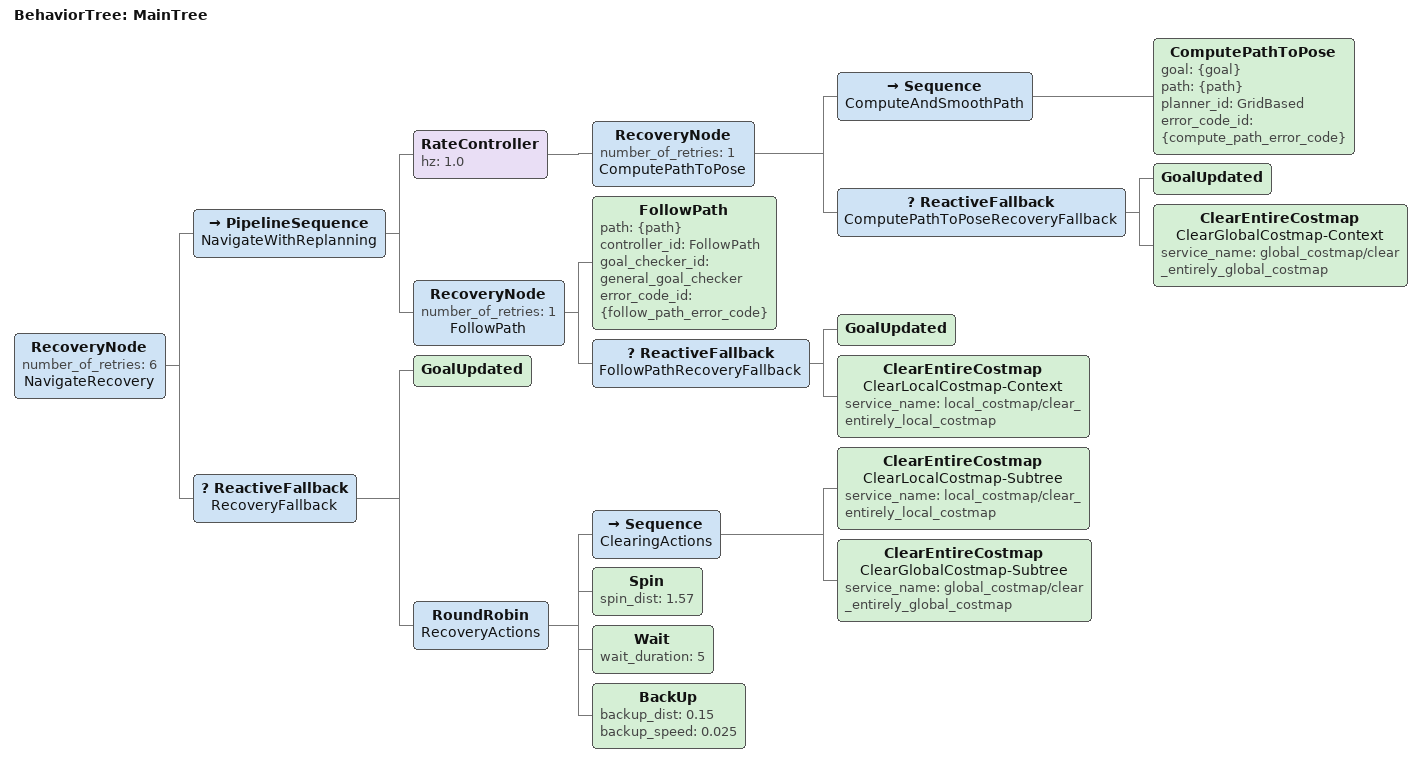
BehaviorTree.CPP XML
<root BTCPP_format="4" main_tree_to_execute="MainTree">
  <BehaviorTree ID="MainTree">
    <RecoveryNode number_of_retries="6" name="NavigateRecovery">
      <PipelineSequence name="NavigateWithReplanning">
        <RateController hz="1.0">
          <RecoveryNode number_of_retries="1" name="ComputePathToPose">
            <Sequence name="ComputeAndSmoothPath">
              <ComputePathToPose goal="{goal}" path="{path}" planner_id="GridBased"
                error_code_id="{compute_path_error_code}"/>
            </Sequence>
            <ReactiveFallback name="ComputePathToPoseRecoveryFallback">
              <GoalUpdated/>
              <ClearEntireCostmap name="ClearGlobalCostmap-Context" service_name="global_costmap/clear_entirely_global_costmap"/>
            </ReactiveFallback>
          </RecoveryNode>
        </RateController>
        <RecoveryNode number_of_retries="1" name="FollowPath">
          <FollowPath path="{path}" controller_id="FollowPath" goal_checker_id="general_goal_checker"
            error_code_id="{follow_path_error_code}"/>
          <ReactiveFallback name="FollowPathRecoveryFallback">
            <GoalUpdated/>
            <ClearEntireCostmap name="ClearLocalCostmap-Context" service_name="local_costmap/clear_entirely_local_costmap"/>
          </ReactiveFallback>
        </RecoveryNode>
      </PipelineSequence>
      <ReactiveFallback name="RecoveryFallback">
        <GoalUpdated/>
        <RoundRobin name="RecoveryActions">
          <Sequence name="ClearingActions">
            <ClearEntireCostmap name="ClearLocalCostmap-Subtree" service_name="local_costmap/clear_entirely_local_costmap"/>
            <ClearEntireCostmap name="ClearGlobalCostmap-Subtree" service_name="global_costmap/clear_entirely_global_costmap"/>
          </Sequence>
          <Spin spin_dist="1.57"/>
          <Wait wait_duration="5"/>
          <BackUp backup_dist="0.15" backup_speed="0.025"/>
        </RoundRobin>
      </ReactiveFallback>
    </RecoveryNode>
  </BehaviorTree>
</root>
